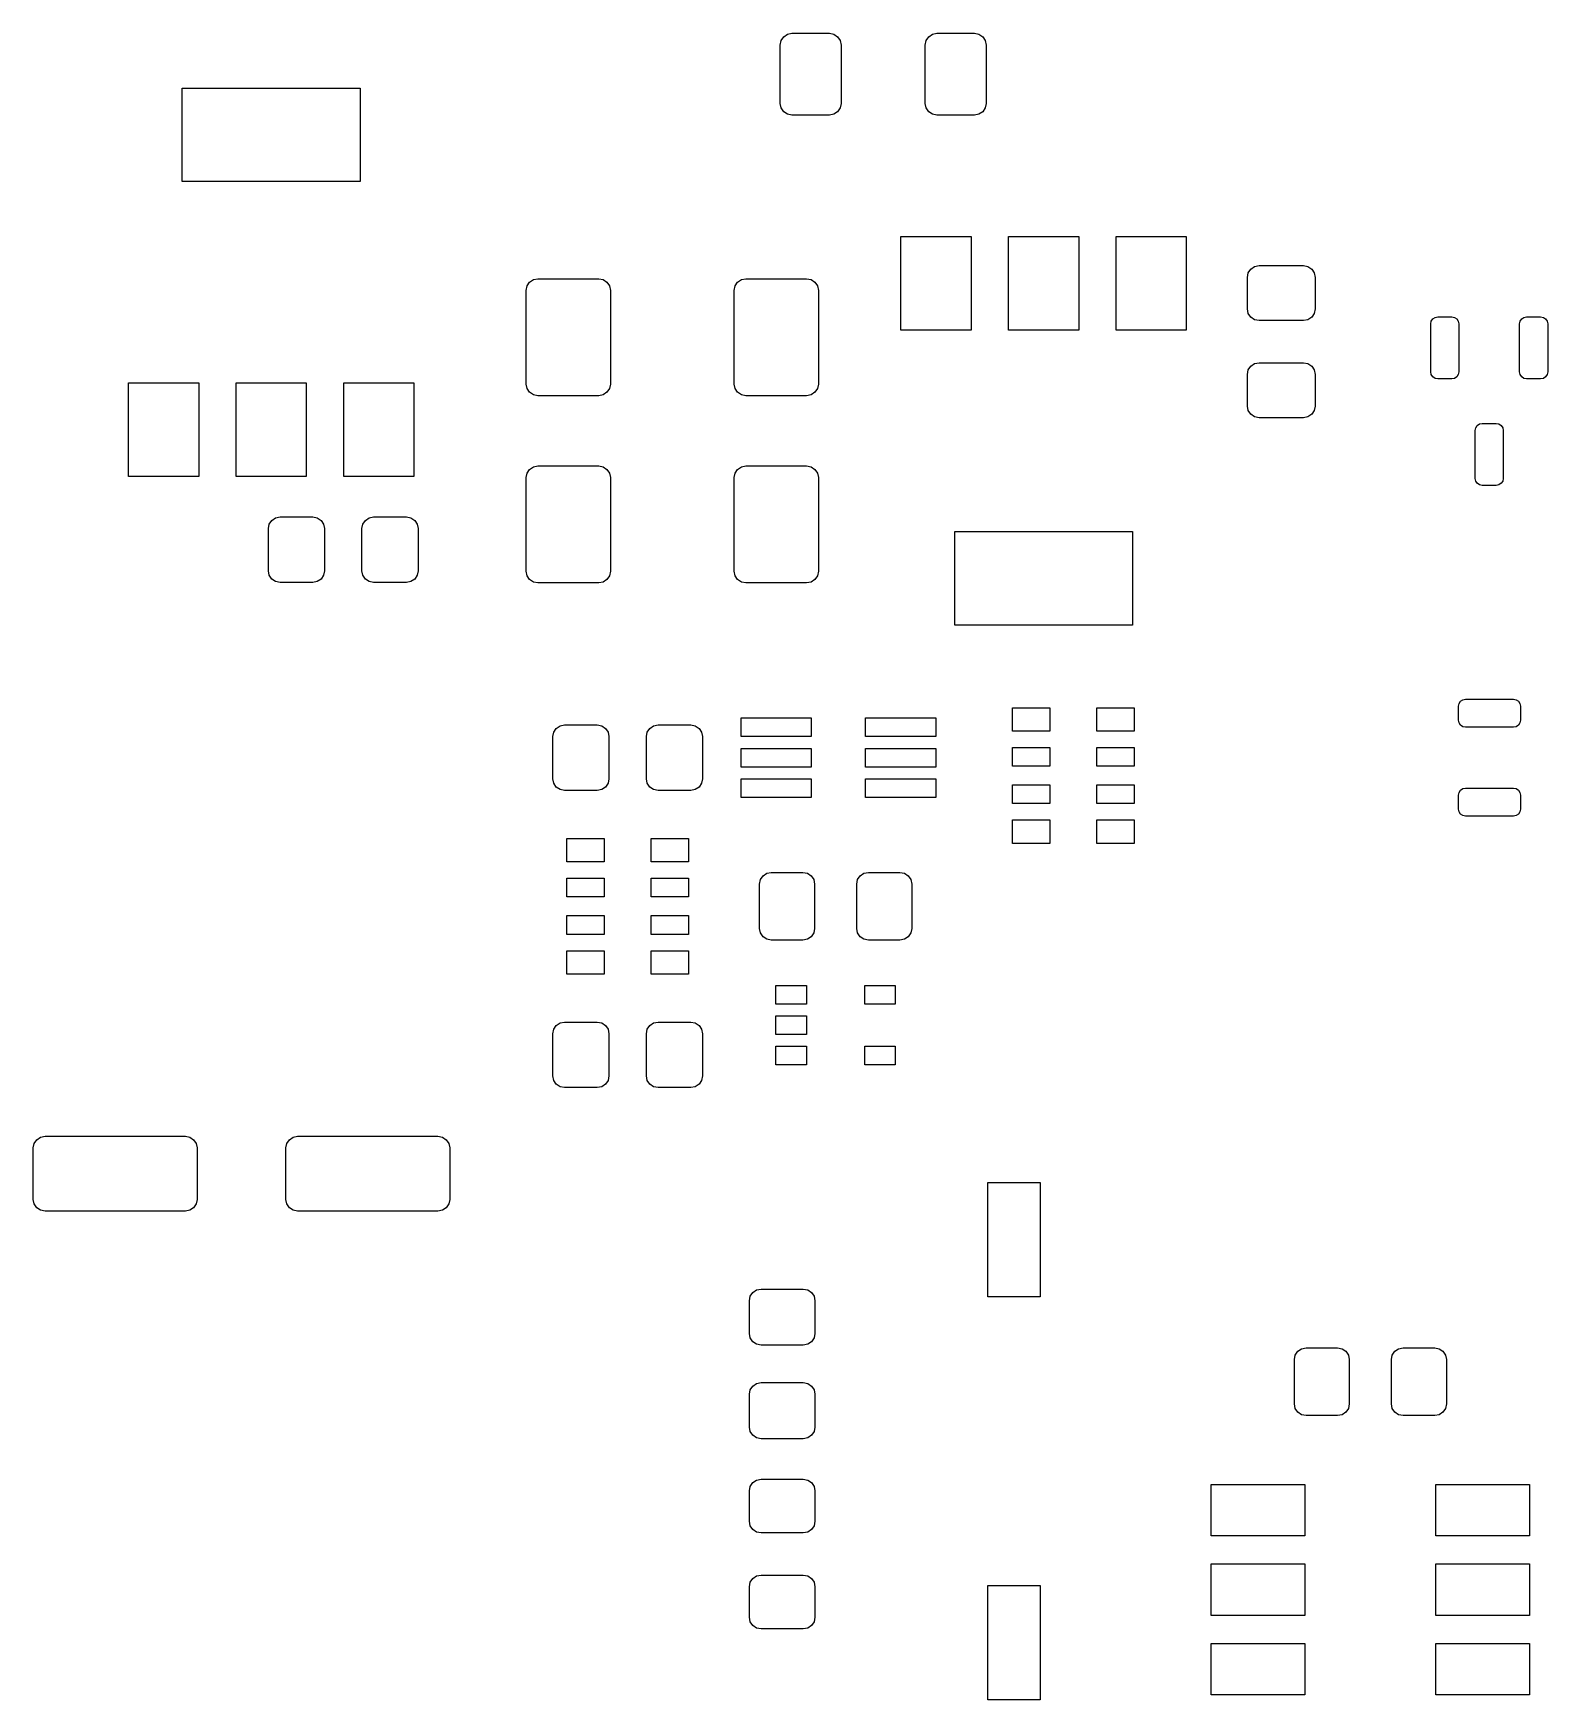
# Model space of a CAD drawing. Extents: x 105.1 to 173.7, y -98.2 to -26.3.
# Drawn here: x 107.94 to 140.31, y -98.23 to -62.62 of the extents above; entities that cross this region are included whole.
import ezdxf

# ---------------------------------------------------------------- set-up
doc = ezdxf.new("R2010")
doc.units = 0
doc.layers.add('BLACK', color=7, linetype='CONTINUOUS')

msp = doc.modelspace()

# ---------------------------------------------------------------- linework, layer by layer
at = {"layer": 'BLACK', "linetype": 'CONTINUOUS'}
for p, q in [((123.984223, -62.698223), (124.065329, -62.64403)), ((124.065329, -62.64403), (124.161, -62.625)), ((124.161, -62.625), (124.961, -62.625)), ((124.961, -62.625), (125.056671, -62.64403)), ((125.056671, -62.64403), (125.137777, -62.698223)), ((127.084223, -62.698223), (127.165329, -62.64403)), ((127.165329, -62.64403), (127.261, -62.625)), ((127.261, -62.625), (128.061, -62.625)), ((128.061, -62.625), (128.156671, -62.64403)), ((128.156671, -62.64403), (128.237777, -62.698223)), ((123.911, -62.875), (123.93003, -62.779329)), ((123.911, -64.125), (123.911, -62.875)), ((123.93003, -62.779329), (123.984223, -62.698223)), ((125.137777, -62.698223), (125.19197, -62.779329)), ((125.19197, -62.779329), (125.211, -62.875)), ((125.211, -62.875), (125.211, -64.125)), ((127.011, -62.875), (127.03003, -62.779329)), ((127.011, -64.125), (127.011, -62.875)), ((127.03003, -62.779329), (127.084223, -62.698223)), ((128.237777, -62.698223), (128.29197, -62.779329)), ((128.29197, -62.779329), (128.311, -62.875)), ((128.311, -62.875), (128.311, -64.125)), ((111.13, -65.795), (111.13, -63.795)), ((111.13, -63.795), (114.93, -63.795)), ((114.93, -63.795), (114.93, -65.795)), ((123.93003, -64.220671), (123.911, -64.125)), ((123.984223, -64.301777), (123.93003, -64.220671)), ((124.065329, -64.35597), (123.984223, -64.301777)), ((124.161, -64.375), (124.065329, -64.35597)), ((124.961, -64.375), (124.161, -64.375)), ((125.056671, -64.35597), (124.961, -64.375)), ((125.137777, -64.301777), (125.056671, -64.35597)), ((125.19197, -64.220671), (125.137777, -64.301777)), ((125.211, -64.125), (125.19197, -64.220671)), ((127.03003, -64.220671), (127.011, -64.125)), ((127.084223, -64.301777), (127.03003, -64.220671)), ((127.165329, -64.35597), (127.084223, -64.301777)), ((127.261, -64.375), (127.165329, -64.35597)), ((128.061, -64.375), (127.261, -64.375)), ((128.156671, -64.35597), (128.061, -64.375)), ((128.237777, -64.301777), (128.156671, -64.35597)), ((128.29197, -64.220671), (128.237777, -64.301777)), ((128.311, -64.125), (128.29197, -64.220671)), ((114.93, -65.795), (111.13, -65.795)), ((126.49, -68.97), (126.49, -66.97)), ((126.49, -66.97), (127.99, -66.97)), ((127.99, -66.97), (127.99, -68.97)), ((128.79, -68.97), (128.79, -66.97)), ((128.79, -66.97), (130.29, -66.97)), ((130.29, -66.97), (130.29, -68.97)), ((131.09, -68.97), (131.09, -66.97)), ((131.09, -66.97), (132.59, -66.97)), ((132.59, -66.97), (132.59, -68.97)), ((133.968223, -67.663223), (134.049329, -67.60903)), ((134.049329, -67.60903), (134.145, -67.59)), ((134.145, -67.59), (135.095, -67.59)), ((135.095, -67.59), (135.190671, -67.60903)), ((135.190671, -67.60903), (135.271777, -67.663223)), ((118.49903, -68.024329), (118.553223, -67.943223)), ((118.553223, -67.943223), (118.634329, -67.88903)), ((118.634329, -67.88903), (118.73, -67.87)), ((118.73, -67.87), (120.03, -67.87)), ((120.03, -67.87), (120.125671, -67.88903)), ((120.125671, -67.88903), (120.206777, -67.943223)), ((120.206777, -67.943223), (120.26097, -68.024329)), ((122.94403, -68.024329), (122.998223, -67.943223)), ((122.998223, -67.943223), (123.079329, -67.88903)), ((123.079329, -67.88903), (123.175, -67.87)), ((123.175, -67.87), (124.475, -67.87)), ((124.475, -67.87), (124.570671, -67.88903)), ((124.570671, -67.88903), (124.651777, -67.943223)), ((124.651777, -67.943223), (124.70597, -68.024329)), ((133.895, -67.84), (133.91403, -67.744329)), ((133.895, -68.515), (133.895, -67.84)), ((133.91403, -67.744329), (133.968223, -67.663223)), ((135.271777, -67.663223), (135.32597, -67.744329)), ((135.32597, -67.744329), (135.345, -67.84)), ((135.345, -67.84), (135.345, -68.515)), ((118.48, -68.12), (118.49903, -68.024329)), ((118.48, -70.12), (118.48, -68.12)), ((120.26097, -68.024329), (120.28, -68.12)), ((120.28, -68.12), (120.28, -70.12)), ((122.925, -68.12), (122.94403, -68.024329)), ((122.925, -70.12), (122.925, -68.12)), ((124.70597, -68.024329), (124.725, -68.12)), ((124.725, -68.12), (124.725, -70.12)), ((133.91403, -68.610671), (133.895, -68.515)), ((133.968223, -68.691777), (133.91403, -68.610671)), ((134.049329, -68.74597), (133.968223, -68.691777)), ((135.271777, -68.691777), (135.190671, -68.74597)), ((135.32597, -68.610671), (135.271777, -68.691777)), ((135.345, -68.515), (135.32597, -68.610671)), ((137.858934, -68.728934), (137.907597, -68.696418)), ((137.907597, -68.696418), (137.965, -68.685)), ((137.965, -68.685), (138.265, -68.685)), ((138.265, -68.685), (138.322403, -68.696418)), ((138.322403, -68.696418), (138.371066, -68.728934)), ((139.758934, -68.728934), (139.807597, -68.696418)), ((139.807597, -68.696418), (139.865, -68.685)), ((139.865, -68.685), (140.165, -68.685)), ((140.165, -68.685), (140.222403, -68.696418)), ((140.222403, -68.696418), (140.271066, -68.728934)), ((127.99, -68.97), (126.49, -68.97)), ((130.29, -68.97), (128.79, -68.97)), ((132.59, -68.97), (131.09, -68.97)), ((134.145, -68.765), (134.049329, -68.74597)), ((135.095, -68.765), (134.145, -68.765)), ((135.190671, -68.74597), (135.095, -68.765)), ((137.815, -68.835), (137.826418, -68.777597)), ((137.815, -69.86), (137.815, -68.835)), ((137.826418, -68.777597), (137.858934, -68.728934)), ((138.371066, -68.728934), (138.403582, -68.777597)), ((138.403582, -68.777597), (138.415, -68.835)), ((138.415, -68.835), (138.415, -69.86)), ((139.715, -68.835), (139.726418, -68.777597)), ((139.715, -69.86), (139.715, -68.835)), ((139.726418, -68.777597), (139.758934, -68.728934)), ((140.271066, -68.728934), (140.303582, -68.777597)), ((140.303582, -68.777597), (140.315, -68.835)), ((140.315, -68.835), (140.315, -69.86)), ((133.91403, -69.819329), (133.968223, -69.738223)), ((133.968223, -69.738223), (134.049329, -69.68403)), ((134.049329, -69.68403), (134.145, -69.665)), ((134.145, -69.665), (135.095, -69.665)), ((135.095, -69.665), (135.190671, -69.68403)), ((135.190671, -69.68403), (135.271777, -69.738223)), ((135.271777, -69.738223), (135.32597, -69.819329)), ((109.98, -72.095), (109.98, -70.095)), ((109.98, -70.095), (111.48, -70.095)), ((111.48, -70.095), (111.48, -72.095)), ((112.28, -72.095), (112.28, -70.095)), ((112.28, -70.095), (113.78, -70.095)), ((113.78, -70.095), (113.78, -72.095)), ((114.58, -72.095), (114.58, -70.095)), ((114.58, -70.095), (116.08, -70.095)), ((116.08, -70.095), (116.08, -72.095)), ((118.49903, -70.215671), (118.48, -70.12)), ((120.28, -70.12), (120.26097, -70.215671)), ((122.94403, -70.215671), (122.925, -70.12)), ((124.725, -70.12), (124.70597, -70.215671)), ((133.895, -69.915), (133.91403, -69.819329)), ((133.895, -70.59), (133.895, -69.915)), ((135.32597, -69.819329), (135.345, -69.915)), ((135.345, -69.915), (135.345, -70.59)), ((137.826418, -69.917403), (137.815, -69.86)), ((137.858934, -69.966066), (137.826418, -69.917403)), ((137.907597, -69.998582), (137.858934, -69.966066)), ((137.965, -70.01), (137.907597, -69.998582)), ((138.265, -70.01), (137.965, -70.01)), ((138.322403, -69.998582), (138.265, -70.01)), ((138.371066, -69.966066), (138.322403, -69.998582)), ((138.403582, -69.917403), (138.371066, -69.966066)), ((138.415, -69.86), (138.403582, -69.917403)), ((139.726418, -69.917403), (139.715, -69.86)), ((139.758934, -69.966066), (139.726418, -69.917403)), ((139.807597, -69.998582), (139.758934, -69.966066)), ((139.865, -70.01), (139.807597, -69.998582)), ((140.165, -70.01), (139.865, -70.01)), ((140.222403, -69.998582), (140.165, -70.01)), ((140.271066, -69.966066), (140.222403, -69.998582)), ((140.303582, -69.917403), (140.271066, -69.966066)), ((140.315, -69.86), (140.303582, -69.917403)), ((118.553223, -70.296777), (118.49903, -70.215671)), ((118.634329, -70.35097), (118.553223, -70.296777)), ((118.73, -70.37), (118.634329, -70.35097)), ((120.03, -70.37), (118.73, -70.37)), ((120.125671, -70.35097), (120.03, -70.37)), ((120.206777, -70.296777), (120.125671, -70.35097)), ((120.26097, -70.215671), (120.206777, -70.296777)), ((122.998223, -70.296777), (122.94403, -70.215671)), ((123.079329, -70.35097), (122.998223, -70.296777)), ((123.175, -70.37), (123.079329, -70.35097)), ((124.475, -70.37), (123.175, -70.37)), ((124.570671, -70.35097), (124.475, -70.37)), ((124.651777, -70.296777), (124.570671, -70.35097)), ((124.70597, -70.215671), (124.651777, -70.296777)), ((133.91403, -70.685671), (133.895, -70.59)), ((133.968223, -70.766777), (133.91403, -70.685671)), ((134.049329, -70.82097), (133.968223, -70.766777)), ((134.145, -70.84), (134.049329, -70.82097)), ((135.095, -70.84), (134.145, -70.84)), ((135.190671, -70.82097), (135.095, -70.84)), ((135.271777, -70.766777), (135.190671, -70.82097)), ((135.32597, -70.685671), (135.271777, -70.766777)), ((135.345, -70.59), (135.32597, -70.685671)), ((138.765, -71.11), (138.776418, -71.052597)), ((138.765, -72.135), (138.765, -71.11)), ((138.776418, -71.052597), (138.808934, -71.003934)), ((138.808934, -71.003934), (138.857597, -70.971418)), ((138.857597, -70.971418), (138.915, -70.96)), ((138.915, -70.96), (139.215, -70.96)), ((139.215, -70.96), (139.272403, -70.971418)), ((139.272403, -70.971418), (139.321066, -71.003934)), ((139.321066, -71.003934), (139.353582, -71.052597)), ((139.353582, -71.052597), (139.365, -71.11)), ((139.365, -71.11), (139.365, -72.135)), ((118.553223, -71.943223), (118.634329, -71.88903)), ((118.634329, -71.88903), (118.73, -71.87)), ((118.73, -71.87), (120.03, -71.87)), ((120.03, -71.87), (120.125671, -71.88903)), ((120.125671, -71.88903), (120.206777, -71.943223)), ((122.998223, -71.943223), (123.079329, -71.88903)), ((123.079329, -71.88903), (123.175, -71.87)), ((123.175, -71.87), (124.475, -71.87)), ((124.475, -71.87), (124.570671, -71.88903)), ((124.570671, -71.88903), (124.651777, -71.943223)), ((111.48, -72.095), (109.98, -72.095)), ((113.78, -72.095), (112.28, -72.095)), ((116.08, -72.095), (114.58, -72.095)), ((118.48, -72.12), (118.49903, -72.024329)), ((118.48, -74.12), (118.48, -72.12)), ((118.49903, -72.024329), (118.553223, -71.943223)), ((120.206777, -71.943223), (120.26097, -72.024329)), ((120.26097, -72.024329), (120.28, -72.12)), ((120.28, -72.12), (120.28, -74.12)), ((122.925, -72.12), (122.94403, -72.024329)), ((122.925, -74.12), (122.925, -72.12)), ((122.94403, -72.024329), (122.998223, -71.943223)), ((124.651777, -71.943223), (124.70597, -72.024329)), ((124.70597, -72.024329), (124.725, -72.12)), ((124.725, -72.12), (124.725, -74.12)), ((138.776418, -72.192403), (138.765, -72.135)), ((138.808934, -72.241066), (138.776418, -72.192403)), ((138.857597, -72.273582), (138.808934, -72.241066)), ((138.915, -72.285), (138.857597, -72.273582)), ((139.215, -72.285), (138.915, -72.285)), ((139.272403, -72.273582), (139.215, -72.285)), ((139.321066, -72.241066), (139.272403, -72.273582)), ((139.353582, -72.192403), (139.321066, -72.241066)), ((139.365, -72.135), (139.353582, -72.192403)), ((113.043223, -73.033223), (113.124329, -72.97903)), ((113.124329, -72.97903), (113.22, -72.96)), ((113.22, -72.96), (113.92, -72.96)), ((113.92, -72.96), (114.015671, -72.97903)), ((114.015671, -72.97903), (114.096777, -73.033223)), ((115.043223, -73.033223), (115.124329, -72.97903)), ((115.124329, -72.97903), (115.22, -72.96)), ((115.22, -72.96), (115.92, -72.96)), ((115.92, -72.96), (116.015671, -72.97903)), ((116.015671, -72.97903), (116.096777, -73.033223)), ((112.97, -73.21), (112.98903, -73.114329)), ((112.97, -74.11), (112.97, -73.21)), ((112.98903, -73.114329), (113.043223, -73.033223)), ((114.096777, -73.033223), (114.15097, -73.114329)), ((114.15097, -73.114329), (114.17, -73.21)), ((114.17, -73.21), (114.17, -74.11)), ((114.97, -73.21), (114.98903, -73.114329)), ((114.97, -74.11), (114.97, -73.21)), ((114.98903, -73.114329), (115.043223, -73.033223)), ((116.096777, -73.033223), (116.15097, -73.114329)), ((116.15097, -73.114329), (116.17, -73.21)), ((116.17, -73.21), (116.17, -74.11)), ((127.64, -75.27), (127.64, -73.27)), ((127.64, -73.27), (131.44, -73.27)), ((131.44, -73.27), (131.44, -75.27)), ((112.98903, -74.205671), (112.97, -74.11)), ((113.043223, -74.286777), (112.98903, -74.205671)), ((113.124329, -74.34097), (113.043223, -74.286777)), ((113.22, -74.36), (113.124329, -74.34097)), ((113.92, -74.36), (113.22, -74.36)), ((114.015671, -74.34097), (113.92, -74.36)), ((114.096777, -74.286777), (114.015671, -74.34097)), ((114.15097, -74.205671), (114.096777, -74.286777)), ((114.17, -74.11), (114.15097, -74.205671)), ((114.98903, -74.205671), (114.97, -74.11)), ((115.043223, -74.286777), (114.98903, -74.205671)), ((115.124329, -74.34097), (115.043223, -74.286777)), ((115.22, -74.36), (115.124329, -74.34097)), ((115.92, -74.36), (115.22, -74.36)), ((116.015671, -74.34097), (115.92, -74.36)), ((116.096777, -74.286777), (116.015671, -74.34097)), ((116.15097, -74.205671), (116.096777, -74.286777)), ((116.17, -74.11), (116.15097, -74.205671)), ((118.49903, -74.215671), (118.48, -74.12)), ((118.553223, -74.296777), (118.49903, -74.215671)), ((118.634329, -74.35097), (118.553223, -74.296777)), ((118.73, -74.37), (118.634329, -74.35097)), ((120.03, -74.37), (118.73, -74.37)), ((120.125671, -74.35097), (120.03, -74.37)), ((120.206777, -74.296777), (120.125671, -74.35097)), ((120.26097, -74.215671), (120.206777, -74.296777)), ((120.28, -74.12), (120.26097, -74.215671)), ((122.94403, -74.215671), (122.925, -74.12)), ((122.998223, -74.296777), (122.94403, -74.215671)), ((123.079329, -74.35097), (122.998223, -74.296777)), ((123.175, -74.37), (123.079329, -74.35097)), ((124.475, -74.37), (123.175, -74.37)), ((124.570671, -74.35097), (124.475, -74.37)), ((124.651777, -74.296777), (124.570671, -74.35097)), ((124.70597, -74.215671), (124.651777, -74.296777)), ((124.725, -74.12), (124.70597, -74.215671)), ((131.44, -75.27), (127.64, -75.27)), ((138.419418, -76.947597), (138.451934, -76.898934)), ((138.451934, -76.898934), (138.500597, -76.866418)), ((138.500597, -76.866418), (138.558, -76.855)), ((138.558, -76.855), (139.583, -76.855)), ((139.583, -76.855), (139.640403, -76.866418)), ((139.640403, -76.866418), (139.689066, -76.898934)), ((139.689066, -76.898934), (139.721582, -76.947597)), ((123.075, -77.655), (123.075, -77.255)), ((123.075, -77.255), (124.575, -77.255)), ((124.575, -77.255), (124.575, -77.655)), ((125.735, -77.655), (125.735, -77.255)), ((125.735, -77.255), (127.235, -77.255)), ((127.235, -77.255), (127.235, -77.655)), ((128.875, -77.536), (128.875, -77.036)), ((128.875, -77.036), (129.675, -77.036)), ((129.675, -77.036), (129.675, -77.536)), ((130.675, -77.536), (130.675, -77.036)), ((130.675, -77.036), (131.475, -77.036)), ((131.475, -77.036), (131.475, -77.536)), ((138.408, -77.005), (138.419418, -76.947597)), ((138.408, -77.305), (138.408, -77.005)), ((139.721582, -76.947597), (139.733, -77.005)), ((139.733, -77.005), (139.733, -77.305)), ((119.05, -77.655), (119.06903, -77.559329)), ((119.06903, -77.559329), (119.123223, -77.478223)), ((119.123223, -77.478223), (119.204329, -77.42403)), ((119.204329, -77.42403), (119.3, -77.405)), ((119.3, -77.405), (120, -77.405)), ((120, -77.405), (120.095671, -77.42403)), ((120.095671, -77.42403), (120.176777, -77.478223)), ((120.176777, -77.478223), (120.23097, -77.559329)), ((120.23097, -77.559329), (120.25, -77.655)), ((121.05, -77.655), (121.06903, -77.559329)), ((121.06903, -77.559329), (121.123223, -77.478223)), ((121.123223, -77.478223), (121.204329, -77.42403)), ((121.204329, -77.42403), (121.3, -77.405)), ((121.3, -77.405), (122, -77.405)), ((122, -77.405), (122.095671, -77.42403)), ((122.095671, -77.42403), (122.176777, -77.478223)), ((122.176777, -77.478223), (122.23097, -77.559329)), ((122.23097, -77.559329), (122.25, -77.655)), ((129.675, -77.536), (128.875, -77.536)), ((131.475, -77.536), (130.675, -77.536)), ((138.419418, -77.362403), (138.408, -77.305)), ((138.451934, -77.411066), (138.419418, -77.362403)), ((138.500597, -77.443582), (138.451934, -77.411066)), ((138.558, -77.455), (138.500597, -77.443582)), ((139.583, -77.455), (138.558, -77.455)), ((139.640403, -77.443582), (139.583, -77.455)), ((139.689066, -77.411066), (139.640403, -77.443582)), ((139.721582, -77.362403), (139.689066, -77.411066)), ((139.733, -77.305), (139.721582, -77.362403)), ((119.05, -78.555), (119.05, -77.655)), ((120.25, -77.655), (120.25, -78.555)), ((121.05, -78.555), (121.05, -77.655)), ((122.25, -77.655), (122.25, -78.555)), ((124.575, -77.655), (123.075, -77.655)), ((123.075, -78.305), (123.075, -77.905)), ((123.075, -77.905), (124.575, -77.905)), ((124.575, -77.905), (124.575, -78.305)), ((127.235, -77.655), (125.735, -77.655)), ((125.735, -78.305), (125.735, -77.905)), ((125.735, -77.905), (127.235, -77.905)), ((127.235, -77.905), (127.235, -78.305)), ((128.875, -78.286), (128.875, -77.886)), ((128.875, -77.886), (129.675, -77.886)), ((129.675, -77.886), (129.675, -78.286)), ((130.675, -78.286), (130.675, -77.886)), ((130.675, -77.886), (131.475, -77.886)), ((131.475, -77.886), (131.475, -78.286)), ((124.575, -78.305), (123.075, -78.305)), ((127.235, -78.305), (125.735, -78.305)), ((129.675, -78.286), (128.875, -78.286)), ((131.475, -78.286), (130.675, -78.286)), ((119.06903, -78.650671), (119.05, -78.555)), ((119.123223, -78.731777), (119.06903, -78.650671)), ((120.23097, -78.650671), (120.176777, -78.731777)), ((120.25, -78.555), (120.23097, -78.650671)), ((121.06903, -78.650671), (121.05, -78.555)), ((121.123223, -78.731777), (121.06903, -78.650671)), ((122.23097, -78.650671), (122.176777, -78.731777)), ((122.25, -78.555), (122.23097, -78.650671)), ((123.075, -78.955), (123.075, -78.555)), ((123.075, -78.555), (124.575, -78.555)), ((124.575, -78.555), (124.575, -78.955)), ((125.735, -78.955), (125.735, -78.555)), ((125.735, -78.555), (127.235, -78.555)), ((127.235, -78.555), (127.235, -78.955)), ((128.875, -79.086), (128.875, -78.686)), ((128.875, -78.686), (129.675, -78.686)), ((129.675, -78.686), (129.675, -79.086)), ((130.675, -79.086), (130.675, -78.686)), ((130.675, -78.686), (131.475, -78.686)), ((131.475, -78.686), (131.475, -79.086)), ((119.204329, -78.78597), (119.123223, -78.731777)), ((119.3, -78.805), (119.204329, -78.78597)), ((120, -78.805), (119.3, -78.805)), ((120.095671, -78.78597), (120, -78.805)), ((120.176777, -78.731777), (120.095671, -78.78597)), ((121.204329, -78.78597), (121.123223, -78.731777)), ((121.3, -78.805), (121.204329, -78.78597)), ((122, -78.805), (121.3, -78.805)), ((122.095671, -78.78597), (122, -78.805)), ((122.176777, -78.731777), (122.095671, -78.78597)), ((124.575, -78.955), (123.075, -78.955)), ((127.235, -78.955), (125.735, -78.955)), ((138.408, -78.905), (138.419418, -78.847597)), ((138.408, -79.205), (138.408, -78.905)), ((138.419418, -78.847597), (138.451934, -78.798934)), ((138.451934, -78.798934), (138.500597, -78.766418)), ((138.500597, -78.766418), (138.558, -78.755)), ((138.558, -78.755), (139.583, -78.755)), ((139.583, -78.755), (139.640403, -78.766418)), ((139.640403, -78.766418), (139.689066, -78.798934)), ((139.689066, -78.798934), (139.721582, -78.847597)), ((139.721582, -78.847597), (139.733, -78.905)), ((139.733, -78.905), (139.733, -79.205)), ((129.675, -79.086), (128.875, -79.086)), ((131.475, -79.086), (130.675, -79.086)), ((138.419418, -79.262403), (138.408, -79.205)), ((138.451934, -79.311066), (138.419418, -79.262403)), ((138.500597, -79.343582), (138.451934, -79.311066)), ((138.558, -79.355), (138.500597, -79.343582)), ((139.583, -79.355), (138.558, -79.355)), ((139.640403, -79.343582), (139.583, -79.355)), ((139.689066, -79.311066), (139.640403, -79.343582)), ((139.721582, -79.262403), (139.689066, -79.311066)), ((139.733, -79.205), (139.721582, -79.262403)), ((128.875, -79.936), (128.875, -79.436)), ((128.875, -79.436), (129.675, -79.436)), ((129.675, -79.436), (129.675, -79.936)), ((130.675, -79.936), (130.675, -79.436)), ((130.675, -79.436), (131.475, -79.436)), ((131.475, -79.436), (131.475, -79.936)), ((119.35, -80.33), (119.35, -79.83)), ((119.35, -79.83), (120.15, -79.83)), ((120.15, -79.83), (120.15, -80.33)), ((121.15, -80.33), (121.15, -79.83)), ((121.15, -79.83), (121.95, -79.83)), ((121.95, -79.83), (121.95, -80.33)), ((129.675, -79.936), (128.875, -79.936)), ((131.475, -79.936), (130.675, -79.936)), ((120.15, -80.33), (119.35, -80.33)), ((121.95, -80.33), (121.15, -80.33)), ((119.35, -81.08), (119.35, -80.68)), ((119.35, -80.68), (120.15, -80.68)), ((120.15, -80.68), (120.15, -81.08)), ((121.15, -81.08), (121.15, -80.68)), ((121.15, -80.68), (121.95, -80.68)), ((121.95, -80.68), (121.95, -81.08)), ((123.47, -80.805), (123.48903, -80.709329)), ((123.47, -81.755), (123.47, -80.805)), ((123.48903, -80.709329), (123.543223, -80.628223)), ((123.543223, -80.628223), (123.624329, -80.57403)), ((123.624329, -80.57403), (123.72, -80.555)), ((123.72, -80.555), (124.395, -80.555)), ((124.395, -80.555), (124.490671, -80.57403)), ((124.490671, -80.57403), (124.571777, -80.628223)), ((124.571777, -80.628223), (124.62597, -80.709329)), ((124.62597, -80.709329), (124.645, -80.805)), ((124.645, -80.805), (124.645, -81.755)), ((125.545, -80.805), (125.56403, -80.709329)), ((125.545, -81.755), (125.545, -80.805)), ((125.56403, -80.709329), (125.618223, -80.628223)), ((125.618223, -80.628223), (125.699329, -80.57403)), ((125.699329, -80.57403), (125.795, -80.555)), ((125.795, -80.555), (126.47, -80.555)), ((126.47, -80.555), (126.565671, -80.57403)), ((126.565671, -80.57403), (126.646777, -80.628223)), ((126.646777, -80.628223), (126.70097, -80.709329)), ((126.70097, -80.709329), (126.72, -80.805)), ((126.72, -80.805), (126.72, -81.755)), ((120.15, -81.08), (119.35, -81.08)), ((121.95, -81.08), (121.15, -81.08)), ((119.35, -81.88), (119.35, -81.48)), ((119.35, -81.48), (120.15, -81.48)), ((120.15, -81.48), (120.15, -81.88)), ((121.15, -81.88), (121.15, -81.48)), ((121.15, -81.48), (121.95, -81.48)), ((121.95, -81.48), (121.95, -81.88)), ((120.15, -81.88), (119.35, -81.88)), ((121.95, -81.88), (121.15, -81.88)), ((123.48903, -81.850671), (123.47, -81.755)), ((123.543223, -81.931777), (123.48903, -81.850671)), ((124.62597, -81.850671), (124.571777, -81.931777)), ((124.645, -81.755), (124.62597, -81.850671)), ((125.56403, -81.850671), (125.545, -81.755)), ((125.618223, -81.931777), (125.56403, -81.850671)), ((126.70097, -81.850671), (126.646777, -81.931777)), ((126.72, -81.755), (126.70097, -81.850671)), ((119.35, -82.73), (119.35, -82.23)), ((119.35, -82.23), (120.15, -82.23)), ((120.15, -82.23), (120.15, -82.73)), ((121.15, -82.73), (121.15, -82.23)), ((121.15, -82.23), (121.95, -82.23)), ((121.95, -82.23), (121.95, -82.73)), ((123.624329, -81.98597), (123.543223, -81.931777)), ((123.72, -82.005), (123.624329, -81.98597)), ((124.395, -82.005), (123.72, -82.005)), ((124.490671, -81.98597), (124.395, -82.005)), ((124.571777, -81.931777), (124.490671, -81.98597)), ((125.699329, -81.98597), (125.618223, -81.931777)), ((125.795, -82.005), (125.699329, -81.98597)), ((126.47, -82.005), (125.795, -82.005)), ((126.565671, -81.98597), (126.47, -82.005)), ((126.646777, -81.931777), (126.565671, -81.98597)), ((120.15, -82.73), (119.35, -82.73)), ((121.95, -82.73), (121.15, -82.73)), ((123.82, -83.37), (123.82, -82.97)), ((123.82, -82.97), (124.47, -82.97)), ((124.47, -82.97), (124.47, -83.37)), ((125.72, -83.37), (125.72, -82.97)), ((125.72, -82.97), (126.37, -82.97)), ((126.37, -82.97), (126.37, -83.37)), ((124.47, -83.37), (123.82, -83.37)), ((123.82, -84.02), (123.82, -83.62)), ((123.82, -83.62), (124.47, -83.62)), ((124.47, -83.62), (124.47, -84.02)), ((126.37, -83.37), (125.72, -83.37)), ((119.05, -84.005), (119.06903, -83.909329)), ((119.05, -84.905), (119.05, -84.005)), ((119.06903, -83.909329), (119.123223, -83.828223)), ((119.123223, -83.828223), (119.204329, -83.77403)), ((119.204329, -83.77403), (119.3, -83.755)), ((119.3, -83.755), (120, -83.755)), ((120, -83.755), (120.095671, -83.77403)), ((120.095671, -83.77403), (120.176777, -83.828223)), ((120.176777, -83.828223), (120.23097, -83.909329)), ((120.23097, -83.909329), (120.25, -84.005)), ((120.25, -84.005), (120.25, -84.905)), ((121.05, -84.005), (121.06903, -83.909329)), ((121.05, -84.905), (121.05, -84.005)), ((121.06903, -83.909329), (121.123223, -83.828223)), ((121.123223, -83.828223), (121.204329, -83.77403)), ((121.204329, -83.77403), (121.3, -83.755)), ((121.3, -83.755), (122, -83.755)), ((122, -83.755), (122.095671, -83.77403)), ((122.095671, -83.77403), (122.176777, -83.828223)), ((122.176777, -83.828223), (122.23097, -83.909329)), ((122.23097, -83.909329), (122.25, -84.005)), ((122.25, -84.005), (122.25, -84.905)), ((124.47, -84.02), (123.82, -84.02)), ((123.82, -84.67), (123.82, -84.27)), ((123.82, -84.27), (124.47, -84.27)), ((124.47, -84.27), (124.47, -84.67)), ((125.72, -84.67), (125.72, -84.27)), ((125.72, -84.27), (126.37, -84.27)), ((126.37, -84.27), (126.37, -84.67)), ((124.47, -84.67), (123.82, -84.67)), ((126.37, -84.67), (125.72, -84.67)), ((119.06903, -85.000671), (119.05, -84.905)), ((119.123223, -85.081777), (119.06903, -85.000671)), ((119.204329, -85.13597), (119.123223, -85.081777)), ((120.176777, -85.081777), (120.095671, -85.13597)), ((120.23097, -85.000671), (120.176777, -85.081777)), ((120.25, -84.905), (120.23097, -85.000671)), ((121.06903, -85.000671), (121.05, -84.905)), ((121.123223, -85.081777), (121.06903, -85.000671)), ((121.204329, -85.13597), (121.123223, -85.081777)), ((122.176777, -85.081777), (122.095671, -85.13597)), ((122.23097, -85.000671), (122.176777, -85.081777)), ((122.25, -84.905), (122.23097, -85.000671)), ((119.3, -85.155), (119.204329, -85.13597)), ((120, -85.155), (119.3, -85.155)), ((120.095671, -85.13597), (120, -85.155)), ((121.3, -85.155), (121.204329, -85.13597)), ((122, -85.155), (121.3, -85.155)), ((122.095671, -85.13597), (122, -85.155)), ((107.945, -86.445), (107.96403, -86.349329)), ((107.945, -87.545), (107.945, -86.445)), ((107.96403, -86.349329), (108.018223, -86.268223)), ((108.018223, -86.268223), (108.099329, -86.21403)), ((108.099329, -86.21403), (108.195, -86.195)), ((108.195, -86.195), (111.195, -86.195)), ((111.195, -86.195), (111.290671, -86.21403)), ((111.290671, -86.21403), (111.371777, -86.268223)), ((111.371777, -86.268223), (111.42597, -86.349329)), ((111.42597, -86.349329), (111.445, -86.445)), ((111.445, -86.445), (111.445, -87.545)), ((113.345, -86.445), (113.36403, -86.349329)), ((113.345, -87.545), (113.345, -86.445)), ((113.36403, -86.349329), (113.418223, -86.268223)), ((113.418223, -86.268223), (113.499329, -86.21403)), ((113.499329, -86.21403), (113.595, -86.195)), ((113.595, -86.195), (116.595, -86.195)), ((116.595, -86.195), (116.690671, -86.21403)), ((116.690671, -86.21403), (116.771777, -86.268223)), ((116.771777, -86.268223), (116.82597, -86.349329)), ((116.82597, -86.349329), (116.845, -86.445)), ((116.845, -86.445), (116.845, -87.545)), ((128.345, -89.625), (128.345, -87.185)), ((128.345, -87.185), (129.465, -87.185)), ((129.465, -87.185), (129.465, -89.625)), ((107.96403, -87.640671), (107.945, -87.545)), ((111.445, -87.545), (111.42597, -87.640671)), ((113.36403, -87.640671), (113.345, -87.545)), ((116.845, -87.545), (116.82597, -87.640671)), ((108.018223, -87.721777), (107.96403, -87.640671)), ((108.099329, -87.77597), (108.018223, -87.721777)), ((108.195, -87.795), (108.099329, -87.77597)), ((111.195, -87.795), (108.195, -87.795)), ((111.290671, -87.77597), (111.195, -87.795)), ((111.371777, -87.721777), (111.290671, -87.77597)), ((111.42597, -87.640671), (111.371777, -87.721777)), ((113.418223, -87.721777), (113.36403, -87.640671)), ((113.499329, -87.77597), (113.418223, -87.721777)), ((113.595, -87.795), (113.499329, -87.77597)), ((116.595, -87.795), (113.595, -87.795)), ((116.690671, -87.77597), (116.595, -87.795)), ((116.771777, -87.721777), (116.690671, -87.77597)), ((116.82597, -87.640671), (116.771777, -87.721777)), ((123.252, -89.709), (123.27103, -89.613329)), ((123.252, -90.409), (123.252, -89.709)), ((123.27103, -89.613329), (123.325223, -89.532223)), ((123.325223, -89.532223), (123.406329, -89.47803)), ((123.406329, -89.47803), (123.502, -89.459)), ((123.502, -89.459), (124.402, -89.459)), ((124.402, -89.459), (124.497671, -89.47803)), ((124.497671, -89.47803), (124.578777, -89.532223)), ((124.578777, -89.532223), (124.63297, -89.613329)), ((124.63297, -89.613329), (124.652, -89.709)), ((124.652, -89.709), (124.652, -90.409)), ((129.465, -89.625), (128.345, -89.625)), ((123.27103, -90.504671), (123.252, -90.409)), ((124.652, -90.409), (124.63297, -90.504671)), ((123.325223, -90.585777), (123.27103, -90.504671)), ((123.406329, -90.63997), (123.325223, -90.585777)), ((123.502, -90.659), (123.406329, -90.63997)), ((124.402, -90.659), (123.502, -90.659)), ((124.497671, -90.63997), (124.402, -90.659)), ((124.578777, -90.585777), (124.497671, -90.63997)), ((124.63297, -90.504671), (124.578777, -90.585777)), ((134.91903, -90.869329), (134.973223, -90.788223)), ((134.973223, -90.788223), (135.054329, -90.73403)), ((135.054329, -90.73403), (135.15, -90.715)), ((135.15, -90.715), (135.825, -90.715)), ((135.825, -90.715), (135.920671, -90.73403)), ((135.920671, -90.73403), (136.001777, -90.788223)), ((136.001777, -90.788223), (136.05597, -90.869329)), ((136.99403, -90.869329), (137.048223, -90.788223)), ((137.048223, -90.788223), (137.129329, -90.73403)), ((137.129329, -90.73403), (137.225, -90.715)), ((137.225, -90.715), (137.9, -90.715)), ((137.9, -90.715), (137.995671, -90.73403)), ((137.995671, -90.73403), (138.076777, -90.788223)), ((138.076777, -90.788223), (138.13097, -90.869329)), ((134.9, -90.965), (134.91903, -90.869329)), ((134.9, -91.915), (134.9, -90.965)), ((136.05597, -90.869329), (136.075, -90.965)), ((136.075, -90.965), (136.075, -91.915)), ((136.975, -90.965), (136.99403, -90.869329)), ((136.975, -91.915), (136.975, -90.965)), ((138.13097, -90.869329), (138.15, -90.965)), ((138.15, -90.965), (138.15, -91.915)), ((123.325223, -91.532223), (123.406329, -91.47803)), ((123.406329, -91.47803), (123.502, -91.459)), ((123.502, -91.459), (124.402, -91.459)), ((124.402, -91.459), (124.497671, -91.47803)), ((124.497671, -91.47803), (124.578777, -91.532223)), ((123.252, -91.709), (123.27103, -91.613329)), ((123.252, -92.409), (123.252, -91.709)), ((123.27103, -91.613329), (123.325223, -91.532223)), ((124.578777, -91.532223), (124.63297, -91.613329)), ((124.63297, -91.613329), (124.652, -91.709)), ((124.652, -91.709), (124.652, -92.409)), ((134.91903, -92.010671), (134.9, -91.915)), ((134.973223, -92.091777), (134.91903, -92.010671)), ((135.054329, -92.14597), (134.973223, -92.091777)), ((135.15, -92.165), (135.054329, -92.14597)), ((135.825, -92.165), (135.15, -92.165)), ((135.920671, -92.14597), (135.825, -92.165)), ((136.001777, -92.091777), (135.920671, -92.14597)), ((136.05597, -92.010671), (136.001777, -92.091777)), ((136.075, -91.915), (136.05597, -92.010671)), ((136.99403, -92.010671), (136.975, -91.915)), ((137.048223, -92.091777), (136.99403, -92.010671)), ((137.129329, -92.14597), (137.048223, -92.091777)), ((137.225, -92.165), (137.129329, -92.14597)), ((137.9, -92.165), (137.225, -92.165)), ((137.995671, -92.14597), (137.9, -92.165)), ((138.076777, -92.091777), (137.995671, -92.14597)), ((138.13097, -92.010671), (138.076777, -92.091777)), ((138.15, -91.915), (138.13097, -92.010671)), ((123.27103, -92.504671), (123.252, -92.409)), ((123.325223, -92.585777), (123.27103, -92.504671)), ((123.406329, -92.63997), (123.325223, -92.585777)), ((124.578777, -92.585777), (124.497671, -92.63997)), ((124.63297, -92.504671), (124.578777, -92.585777)), ((124.652, -92.409), (124.63297, -92.504671)), ((123.502, -92.659), (123.406329, -92.63997)), ((124.402, -92.659), (123.502, -92.659)), ((124.497671, -92.63997), (124.402, -92.659)), ((123.27103, -93.677329), (123.325223, -93.596223)), ((123.325223, -93.596223), (123.406329, -93.54203)), ((123.406329, -93.54203), (123.502, -93.523)), ((123.502, -93.523), (124.402, -93.523)), ((124.402, -93.523), (124.497671, -93.54203)), ((124.497671, -93.54203), (124.578777, -93.596223)), ((124.578777, -93.596223), (124.63297, -93.677329)), ((133.125, -94.735), (133.125, -93.635)), ((133.125, -93.635), (135.125, -93.635)), ((135.125, -93.635), (135.125, -94.735)), ((137.925, -94.735), (137.925, -93.635)), ((137.925, -93.635), (139.925, -93.635)), ((139.925, -93.635), (139.925, -94.735)), ((123.252, -93.773), (123.27103, -93.677329)), ((123.252, -94.423), (123.252, -93.773)), ((124.63297, -93.677329), (124.652, -93.773)), ((124.652, -93.773), (124.652, -94.423)), ((123.27103, -94.518671), (123.252, -94.423)), ((123.325223, -94.599777), (123.27103, -94.518671)), ((123.406329, -94.65397), (123.325223, -94.599777)), ((123.502, -94.673), (123.406329, -94.65397)), ((124.402, -94.673), (123.502, -94.673)), ((124.497671, -94.65397), (124.402, -94.673)), ((124.578777, -94.599777), (124.497671, -94.65397)), ((124.63297, -94.518671), (124.578777, -94.599777)), ((124.652, -94.423), (124.63297, -94.518671)), ((135.125, -94.735), (133.125, -94.735)), ((139.925, -94.735), (137.925, -94.735)), ((133.125, -96.435), (133.125, -95.335)), ((133.125, -95.335), (135.125, -95.335)), ((135.125, -95.335), (135.125, -96.435)), ((137.925, -96.435), (137.925, -95.335)), ((137.925, -95.335), (139.925, -95.335)), ((139.925, -95.335), (139.925, -96.435)), ((123.252, -95.823), (123.27103, -95.727329)), ((123.27103, -95.727329), (123.325223, -95.646223)), ((123.325223, -95.646223), (123.406329, -95.59203)), ((123.406329, -95.59203), (123.502, -95.573)), ((123.502, -95.573), (124.402, -95.573)), ((124.402, -95.573), (124.497671, -95.59203)), ((124.497671, -95.59203), (124.578777, -95.646223)), ((124.578777, -95.646223), (124.63297, -95.727329)), ((124.63297, -95.727329), (124.652, -95.823)), ((123.252, -96.473), (123.252, -95.823)), ((124.652, -95.823), (124.652, -96.473)), ((128.345, -98.235), (128.345, -95.795)), ((128.345, -95.795), (129.465, -95.795)), ((129.465, -95.795), (129.465, -98.235)), ((123.27103, -96.568671), (123.252, -96.473)), ((124.652, -96.473), (124.63297, -96.568671)), ((135.125, -96.435), (133.125, -96.435)), ((139.925, -96.435), (137.925, -96.435)), ((123.325223, -96.649777), (123.27103, -96.568671)), ((123.406329, -96.70397), (123.325223, -96.649777)), ((123.502, -96.723), (123.406329, -96.70397)), ((124.402, -96.723), (123.502, -96.723)), ((124.497671, -96.70397), (124.402, -96.723)), ((124.578777, -96.649777), (124.497671, -96.70397)), ((124.63297, -96.568671), (124.578777, -96.649777)), ((133.125, -98.135), (133.125, -97.035)), ((133.125, -97.035), (135.125, -97.035)), ((135.125, -97.035), (135.125, -98.135)), ((137.925, -98.135), (137.925, -97.035)), ((137.925, -97.035), (139.925, -97.035)), ((139.925, -97.035), (139.925, -98.135)), ((129.465, -98.235), (128.345, -98.235)), ((135.125, -98.135), (133.125, -98.135)), ((139.925, -98.135), (137.925, -98.135))]:
    msp.add_line(p, q, dxfattribs=at)

doc.saveas('drawing.dxf')
